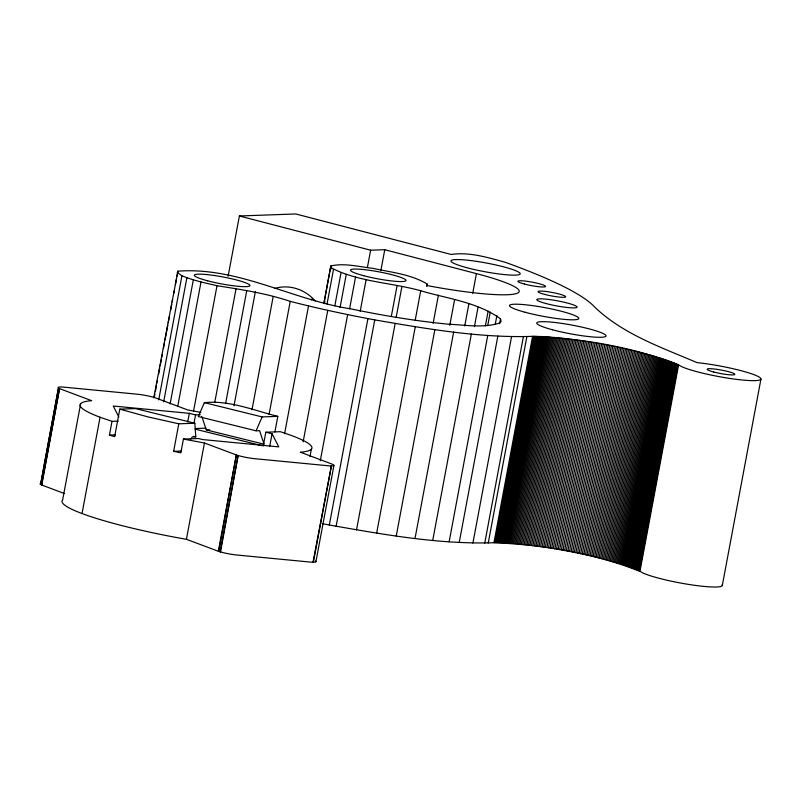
<?xml version="1.0" encoding="UTF-8"?>
<svg xmlns="http://www.w3.org/2000/svg" width="801" height="801" viewBox="0 0 801 801"><rect width="100%" height="100%" fill="white"/><g stroke="black" fill="none" stroke-linecap="round" stroke-linejoin="round"><path stroke-width="1.2" d="M324.035 303.259L330.833 265.942C344.53 262.808 358.918 266.763 372.665 268.315C391.018 272.32 410.903 274.182 427.213 284.045L426.753 286.508M64.37 493.526L41.502 484.925A14.108 1.772 10.6 0 1 40.601 484.455L58.463 388.034A14.108 1.772 10.6 0 1 59.945 386.983L60.265 386.973A14.108 1.772 10.6 0 1 64.15 387.173L137.141 394.192A14.108 1.772 10.6 0 1 152.42 396.976L152.941 397.116A14.108 1.772 10.6 0 1 156.405 398.217L187.574 409.902L200.901 412.385M40.601 484.455L58.463 388.034M41.502 484.925L59.524 388.615A14.108 1.772 10.6 0 1 58.623 388.145M41.792 485.046L59.524 388.615M80.651 403.684L62.628 499.994A117.937 14.778 10.6 0 0 186.413 539.303L218.733 551.398A14.108 1.772 10.6 0 0 220.065 551.809L220.555 551.949A14.108 1.772 10.6 0 0 236.846 555.023L309.837 562.032A14.108 1.772 10.6 0 0 313.001 562.232L313.371 562.232A14.108 1.772 10.6 0 0 315.364 561.06M82.042 513.541L100.065 417.231A117.937 14.778 10.6 0 1 91.634 400.68L59.815 388.735M190.888 438.998L192.26 436.996L195.784 436.865L194.833 423.238L135.519 408.59L119.79 409.151L114.643 436.665L109.437 435.093L112.01 421.336L118.137 421.116M153.762 397.827L177.912 271.179C238.318 266.653 292.355 299.964 350.878 308.876C383.238 315.624 415.899 321.061 448.81 324.245C465.561 324.946 483.193 328.27 499.514 323.073L501.086 321.471L500.505 318.828C477.496 302.067 447.439 298.713 420.715 290.753C390.948 282.463 358.377 282.002 330.703 267.634M154.463 396.475L154.923 394.022M155.384 391.559L156.535 385.421M156.996 382.968L157.457 380.505M158.608 374.367L159.749 368.22M160.21 365.767L161.361 359.619M161.822 357.166L162.283 354.713M163.434 348.565L164.585 342.428M165.046 339.964L167.799 325.226M168.26 322.773L169.411 316.625M170.563 310.488L171.704 304.34M172.165 301.887L172.626 299.434M173.777 293.286L174.238 290.833M175.389 284.685L176.54 278.548M176.991 276.095L177.912 271.179M158.718 399.849L181.937 275.774L177.211 272.52M163.664 401.812L186.883 277.737L181.937 275.774M170.112 403.904L193.331 279.829L186.883 277.737M177.792 406.047L201.011 281.972L193.331 279.829M263.249 445.977L265.822 432.22L272.07 433.762L278.758 446.878L202.693 439.569L198.498 438.537L183.429 439.068L180.856 452.825L173.637 451.323L178.793 423.809L194.833 423.238M187.714 421.927L189.316 413.336L195.564 414.868L200.3 414.708M193.562 410.993L217.011 285.697L201.011 281.972M194.062 422.898L195.564 414.868M228.125 276.175L239.389 215.98L295.789 213.967L451.083 254.438C469.616 251.844 487.669 257.451 505.291 262.307A492.395 61.717 10.6 0 1 594.963 307.344C623.348 334.357 661.646 347.484 697.03 362.623A42.323 5.307 10.6 0 1 755.593 375.309A42.323 5.307 10.6 0 1 737.851 379.524A42.323 5.307 10.6 0 1 681.15 366.397A83.274 10.433 10.6 0 0 679.158 365.226C632.77 346.843 582.307 338.483 532.575 336.33A83.274 10.433 10.6 0 0 530.142 336.43C477.907 337.842 426.052 328.65 374.748 319.899C346.392 314.603 318.177 308.525 290.232 301.376C266.363 293.336 241.782 289.642 217.011 285.697M186.413 539.303L204.445 442.993L183.429 439.068M214.798 402.152L235.955 289.141M225.592 403.664L246.748 290.643M233.992 405.787L255.379 291.544M218.323 551.258L236.355 454.958L204.445 442.993M218.733 551.398L236.355 454.958M220.065 551.809L238.097 455.509A14.108 1.772 10.6 0 1 236.756 455.088M220.555 551.949L238.097 455.509M251.995 409.792L273.141 296.781M269.086 414.387L290.232 301.376M269.767 446.047L272.07 433.762M274.903 431.909L277.807 416.36C253.707 410.422 229.587 400.059 204.385 402.653L198.278 416.54L256.06 430.798L259.584 430.678L264.06 444.185L206.278 429.917L201.802 416.41M284.605 433.671L308.515 305.922M323.934 302.788L330.833 265.942M324.405 303.659L324.866 301.206M330.843 269.266L331.534 265.582M327.038 303.98L333.476 269.587M303.148 441.792L327.749 310.347M334.828 305.852L341.036 272.68M309.997 456.53L311.369 449.211M340.055 307.534L346.262 274.363M320.29 460.785L347.644 314.603M349.586 308.876L355.564 276.936M367.409 267.404L370.633 250.202L384.76 249.712L476.415 273.612A88.711 11.114 10.6 0 1 515.403 293.827A88.711 11.114 10.6 0 1 426.823 285.506L427.213 284.045M313.001 562.232L331.394 465.922A14.108 1.772 10.6 0 0 332.996 464.53L332.755 464.41A14.108 1.772 10.6 0 0 331.884 464.039L300.385 452.215A117.937 14.778 10.6 0 0 291.944 435.674L280.38 431.699L265.822 432.22M360.18 311.379L366.157 279.439M313.371 562.232L331.394 465.922M315.914 561.721L333.937 465.411M722.152 584.78A42.323 5.307 10.6 0 1 691.083 584.79A42.323 5.307 10.6 0 1 642.532 572.775A83.274 10.433 10.6 0 0 640.54 571.604C594.152 553.221 543.679 544.86 493.947 542.708A83.274 10.433 10.6 0 0 491.524 542.808C436.976 544.189 382.848 534.387 329.321 525.005L367.939 318.628M380.855 270.588L384.76 249.712M336.13 526.277L374.748 319.899M391.349 316.285L397.096 285.577M396.165 317.286L401.912 286.578M356.515 529.902L395.143 323.524M415.198 320.24L420.715 290.753M376.65 533.166L415.278 326.788M433.141 323.354L438.427 295.098M396.245 536.029L434.863 329.652M449.782 325.306L454.608 299.514M415.028 538.452L453.646 332.075M464.73 325.987L468.875 303.879M472.73 293.266L476.415 273.612M432.74 540.395L471.358 334.017M474.412 326.718L478.087 307.053M485.406 325.837L488.159 311.088M487.729 325.566L490.262 312.05M449.131 541.836L487.759 335.459M495.258 324.255L496.87 315.664M499.584 323.734L500.505 318.828M459.223 542.507L497.842 336.13M472.92 543.068L511.549 336.69M484.755 543.088L523.383 336.71M488.26 542.978L526.878 336.6M493.947 542.708L532.575 336.33M494.818 542.688L533.436 336.31M495.709 542.678L534.327 336.3M496.62 542.667L535.248 336.29M497.561 542.678L536.189 336.3M498.532 542.688L537.161 336.31M499.534 542.698L538.152 336.32M500.555 542.728L539.173 336.35M501.596 542.758L540.224 336.38M502.668 542.798L541.286 336.42M503.759 542.838L542.387 336.46M504.88 542.898L543.499 336.52M506.022 542.958L544.64 336.58M507.183 543.028L545.801 336.65M508.365 543.098L546.983 336.72M509.576 543.178L548.194 336.8M510.798 543.268L549.426 336.891M512.049 543.368L550.667 336.991M513.321 543.468L551.939 337.091M514.602 543.579L553.231 337.201M515.914 543.689L554.532 337.311M517.236 543.819L555.864 337.441M518.587 543.949L557.206 337.571M519.949 544.079L558.567 337.702M521.331 544.229L559.949 337.852M522.723 544.38L561.351 338.002M524.134 544.53L562.763 338.152M525.566 544.7L564.184 338.322M527.008 544.87L565.626 338.493M528.46 545.04L567.088 338.663M529.932 545.221L568.56 338.843M531.423 545.411L570.042 339.033M532.915 545.611L571.534 339.234M534.427 545.811L573.045 339.434M535.949 546.012L574.567 339.634M537.481 546.232L576.099 339.854M539.023 546.442L577.641 340.065M540.565 546.672L579.193 340.295M542.127 546.903L580.755 340.525M543.699 547.133L582.317 340.755M545.271 547.373L583.899 340.996M546.863 547.624L585.481 341.246M548.445 547.874L587.073 341.496M550.047 548.134L588.665 341.757M551.649 548.395L590.267 342.017M553.251 548.665L591.879 342.287M554.863 548.935L593.491 342.558M556.475 549.206L595.103 342.828M558.097 549.486L596.715 343.108M559.709 549.776L598.337 343.399M561.331 550.067L599.959 343.689M562.953 550.357L601.581 343.979M564.575 550.657L603.203 344.28M566.197 550.958L604.825 344.58M567.819 551.268L606.437 344.891M569.441 551.579L608.059 345.201M571.053 551.899L609.681 345.521M572.665 552.209L611.293 345.832M574.277 552.53L612.895 346.152M575.879 552.86L614.507 346.483M577.481 553.191L616.109 346.813M579.083 553.521L617.701 347.143M580.675 553.851L619.293 347.474M582.257 554.192L620.875 347.814M583.829 554.532L622.447 348.155M585.401 554.873L624.019 348.495M586.953 555.213L625.581 348.835M588.505 555.564L627.123 349.186M590.047 555.914L628.665 349.536M591.579 556.264L630.197 349.887M593.09 556.615L631.719 350.237M594.602 556.975L633.221 350.598M596.094 557.326L634.722 350.948M597.576 557.686L636.204 351.309M599.048 558.047L637.676 351.669M600.51 558.407L639.128 352.029M601.941 558.768L640.57 352.39M603.373 559.128L641.991 352.75M604.785 559.498L643.403 353.121M606.177 559.859L644.795 353.481M607.558 560.229L646.177 353.852M608.91 560.59L647.538 354.212M610.262 560.95L648.88 354.573M611.584 561.321L650.202 354.943M612.885 561.681L651.513 355.304M614.177 562.052L652.795 355.674M615.438 562.412L654.067 356.034M616.69 562.783L655.308 356.405M617.911 563.143L656.53 356.765M619.113 563.503L657.741 357.126M620.294 563.864L658.923 357.486M621.456 564.224L660.084 357.847M622.597 564.585L661.215 358.207M623.709 564.945L662.337 358.568M624.8 565.296L663.418 358.918M625.871 565.656L664.49 359.279M626.913 566.007L665.531 359.629M627.924 566.357L666.552 359.979M628.915 566.707L667.543 360.33M629.886 567.058L668.505 360.68M630.828 567.398L669.446 361.021M631.739 567.739L670.367 361.361M632.63 568.079L671.248 361.702M633.491 568.42L672.109 362.042M634.322 568.75L672.95 362.372M635.133 569.08L673.751 362.703M635.904 569.411L674.532 363.033M636.655 569.731L675.283 363.354M637.376 570.052L675.994 363.674M638.067 570.372L676.695 363.994M638.727 570.682L677.356 364.305M639.368 570.993L677.986 364.615M639.969 571.303L678.587 364.926M722.322 585.441L760.94 379.063M256.06 430.798L262.157 416.92L277.807 416.36M195.354 428.545L206.017 428.165M206.278 429.917L209.772 429.797M109.437 435.093L115.554 434.873M173.637 451.323L181.507 451.043M189.316 413.336L113.261 406.027L118.828 416.951M322.152 523.584L329.321 525.005M178.793 423.809L148.065 416.92L119.79 409.151M204.385 402.653L262.157 416.92M195.074 429.146L262.207 445.716M193.361 436.275L195.784 436.865M239.389 215.98L370.633 250.202M100.065 417.231L112.01 421.336M311.289 299.834A49.382 42.743 88 0 1 312.47 298.473M274.753 288.43A49.382 42.743 88 0 1 315.224 300.916M331.023 465.922A14.108 1.772 10.6 0 1 327.859 465.721L254.878 458.713A14.108 1.772 10.6 0 1 238.578 455.649M40.44 484.345A14.108 1.772 10.6 0 1 40.501 483.484M552.43 329.762A35.274 4.426 10.6 0 0 606.007 336.1A35.274 4.426 10.6 0 0 555.694 322.583A35.274 4.426 10.6 0 0 552.43 329.762M525.196 312.28A35.274 4.426 10.6 0 0 578.773 318.618A35.274 4.426 10.6 0 0 528.45 305.101A35.274 4.426 10.6 0 0 525.196 312.28M466.572 267.624A35.274 4.426 10.6 0 0 520.149 273.972A35.274 4.426 10.6 0 0 469.827 260.455A35.274 4.426 10.6 0 0 466.572 267.624M545.851 303.489A20.476 2.563 10.6 0 0 577.06 307.214A20.476 2.563 10.6 0 0 548.004 299.374A20.476 2.563 10.6 0 0 545.851 303.489M544.61 294.388A14.108 1.772 10.6 0 0 565.736 296.791A14.108 1.772 10.6 0 0 545.261 291.394A14.108 1.772 10.6 0 0 544.61 294.388M524.465 284.065A14.108 1.772 10.6 0 0 545.591 286.478A14.108 1.772 10.6 0 0 525.116 281.071A14.108 1.772 10.6 0 0 524.465 284.065M713.711 371.994A14.108 1.772 10.6 0 0 734.837 374.397A14.108 1.772 10.6 0 0 714.362 369.001A14.108 1.772 10.6 0 0 713.711 371.994M363.744 275.714A28.215 3.534 10.6 0 0 405.997 280.52A28.215 3.534 10.6 0 0 365.046 269.727A28.215 3.534 10.6 0 0 363.744 275.714M207.659 280.811A28.215 3.534 10.6 0 0 249.912 285.617A28.215 3.534 10.6 0 0 208.961 274.813A28.215 3.534 10.6 0 0 207.659 280.811"/></g></svg>
